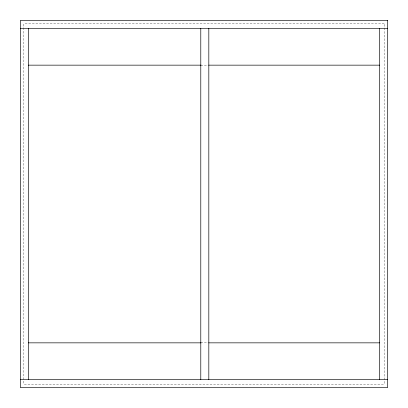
<?xml version="1.0" encoding="UTF-8"?>
<svg xmlns="http://www.w3.org/2000/svg" width="408" height="408" viewBox="0 0 408 408"><rect width="100%" height="100%" fill="white"/><g stroke="black" fill="none" stroke-linecap="round" stroke-linejoin="round"><path stroke-width="0.31" stroke-dasharray="2.04 1.53" d="M200.787 65.153L208.202 65.153M200.787 342.848L208.202 342.848M384.158 23.843L23.843 23.843L23.843 384.158L384.158 384.158L384.158 23.843"/><path stroke-width="0.61" d="M20.4 28.433L387.6 28.433M28.433 65.153L201.134 65.153M208.779 65.153L379.567 65.153M28.433 342.848L201.134 342.848M208.779 342.848L379.567 342.848M20.4 379.567L387.6 379.567M379.567 28.433L379.567 379.567M208.82 28.433L208.82 379.567M200.787 28.433L200.787 379.567M28.433 28.433L28.433 379.567M387.6 20.4L20.4 20.4L20.4 387.6L387.6 387.6L387.6 20.4"/></g></svg>
